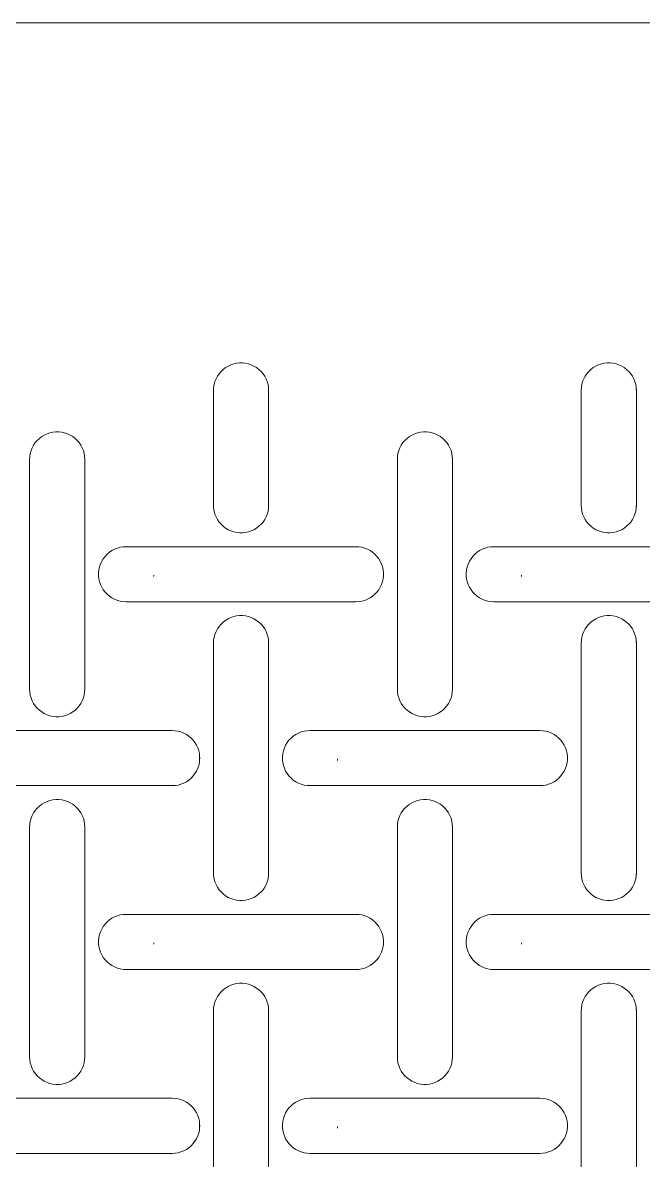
# Model space of a CAD drawing. Header units: metres. Extents: x 0 to 140, y 0 to 240.
# Drawn here: x 68.1 to 101.9, y 178.1 to 240 of the extents above; entities that cross this region are included whole.
import ezdxf

# ---------------------------------------------------------------- set-up
doc = ezdxf.new("R2010")
doc.units = ezdxf.units.M
doc.layers.add('TOP', color=1, linetype='Continuous', lineweight=0)

msp = doc.modelspace()

# ---------------------------------------------------------------- linework, layer by layer
at = {"layer": 'TOP'}
for p, q in [((140, 240), (0, 240)), ((78.715, 220.773), (78.806, 220.908)), ((78.806, 220.908), (78.911, 221.032)), ((78.911, 221.032), (79.029, 221.143)), ((79.029, 221.143), (79.158, 221.242)), ((79.158, 221.242), (79.297, 221.325)), ((79.297, 221.325), (79.445, 221.393)), ((79.445, 221.393), (79.599, 221.445)), ((79.599, 221.445), (79.757, 221.48)), ((79.757, 221.48), (79.919, 221.498)), ((79.919, 221.498), (80.081, 221.498)), ((80.081, 221.498), (80.243, 221.48)), ((80.243, 221.48), (80.401, 221.445)), ((80.401, 221.445), (80.555, 221.393)), ((80.555, 221.393), (80.703, 221.325)), ((80.703, 221.325), (80.842, 221.242)), ((80.842, 221.242), (80.971, 221.143)), ((80.971, 221.143), (81.089, 221.032)), ((81.089, 221.032), (81.194, 220.908)), ((81.194, 220.908), (81.285, 220.773)), ((98.715, 220.773), (98.806, 220.908)), ((98.806, 220.908), (98.911, 221.032)), ((98.911, 221.032), (99.029, 221.143)), ((99.029, 221.143), (99.158, 221.242)), ((99.158, 221.242), (99.297, 221.325)), ((99.297, 221.325), (99.445, 221.393)), ((99.445, 221.393), (99.599, 221.445)), ((99.599, 221.445), (99.757, 221.48)), ((99.757, 221.48), (99.919, 221.498)), ((99.919, 221.498), (100.081, 221.498)), ((100.081, 221.498), (100.243, 221.48)), ((100.243, 221.48), (100.401, 221.445)), ((100.401, 221.445), (100.555, 221.393)), ((100.555, 221.393), (100.703, 221.325)), ((100.703, 221.325), (100.842, 221.242)), ((100.842, 221.242), (100.971, 221.143)), ((100.971, 221.143), (101.089, 221.032)), ((101.089, 221.032), (101.194, 220.908)), ((101.194, 220.908), (101.285, 220.773)), ((78.509, 220.162), (78.535, 220.322)), ((78.535, 220.322), (78.579, 220.479)), ((78.579, 220.479), (78.639, 220.63)), ((78.639, 220.63), (78.715, 220.773)), ((81.285, 220.773), (81.361, 220.63)), ((81.361, 220.63), (81.421, 220.479)), ((81.421, 220.479), (81.465, 220.322)), ((81.465, 220.322), (81.491, 220.162)), ((98.509, 220.162), (98.535, 220.322)), ((98.535, 220.322), (98.579, 220.479)), ((98.579, 220.479), (98.639, 220.63)), ((98.639, 220.63), (98.715, 220.773)), ((101.285, 220.773), (101.361, 220.63)), ((101.361, 220.63), (101.421, 220.479)), ((101.421, 220.479), (101.465, 220.322)), ((101.465, 220.322), (101.491, 220.162)), ((78.5, 220), (78.509, 220.162)), ((78.5, 213.75), (78.5, 220)), ((81.491, 220.162), (81.5, 220)), ((81.5, 213.75), (81.5, 220)), ((98.5, 220), (98.509, 220.162)), ((98.5, 213.75), (98.5, 220)), ((101.491, 220.162), (101.5, 220)), ((101.5, 213.75), (101.5, 220)), ((68.806, 217.158), (68.911, 217.282)), ((68.911, 217.282), (69.029, 217.393)), ((69.029, 217.393), (69.158, 217.492)), ((69.158, 217.492), (69.297, 217.575)), ((69.297, 217.575), (69.445, 217.643)), ((69.445, 217.643), (69.599, 217.695)), ((69.599, 217.695), (69.757, 217.73)), ((69.757, 217.73), (69.919, 217.748)), ((69.919, 217.748), (70.081, 217.748)), ((70.081, 217.748), (70.243, 217.73)), ((70.243, 217.73), (70.401, 217.695)), ((70.401, 217.695), (70.555, 217.643)), ((70.555, 217.643), (70.703, 217.575)), ((70.703, 217.575), (70.842, 217.492)), ((70.842, 217.492), (70.971, 217.393)), ((70.971, 217.393), (71.089, 217.282)), ((71.089, 217.282), (71.194, 217.158)), ((88.806, 217.158), (88.911, 217.282)), ((88.911, 217.282), (89.029, 217.393)), ((89.029, 217.393), (89.158, 217.492)), ((89.158, 217.492), (89.297, 217.575)), ((89.297, 217.575), (89.445, 217.643)), ((89.445, 217.643), (89.599, 217.695)), ((89.599, 217.695), (89.757, 217.73)), ((89.757, 217.73), (89.919, 217.748)), ((89.919, 217.748), (90.081, 217.748)), ((90.081, 217.748), (90.243, 217.73)), ((90.243, 217.73), (90.401, 217.695)), ((90.401, 217.695), (90.555, 217.643)), ((90.555, 217.643), (90.703, 217.575)), ((90.703, 217.575), (90.842, 217.492)), ((90.842, 217.492), (90.971, 217.393)), ((90.971, 217.393), (91.089, 217.282)), ((91.089, 217.282), (91.194, 217.158)), ((68.509, 216.412), (68.535, 216.572)), ((68.535, 216.572), (68.579, 216.729)), ((68.579, 216.729), (68.639, 216.88)), ((68.639, 216.88), (68.715, 217.023)), ((68.715, 217.023), (68.806, 217.158)), ((71.194, 217.158), (71.285, 217.023)), ((71.285, 217.023), (71.361, 216.88)), ((71.361, 216.88), (71.421, 216.729)), ((71.421, 216.729), (71.465, 216.572)), ((71.465, 216.572), (71.491, 216.412)), ((88.509, 216.412), (88.535, 216.572)), ((88.535, 216.572), (88.579, 216.729)), ((88.579, 216.729), (88.639, 216.88)), ((88.639, 216.88), (88.715, 217.023)), ((88.715, 217.023), (88.806, 217.158)), ((91.194, 217.158), (91.285, 217.023)), ((91.285, 217.023), (91.361, 216.88)), ((91.361, 216.88), (91.421, 216.729)), ((91.421, 216.729), (91.465, 216.572)), ((91.465, 216.572), (91.491, 216.412)), ((68.5, 216.25), (68.509, 216.412)), ((68.5, 203.75), (68.5, 216.25)), ((71.491, 216.412), (71.5, 216.25)), ((71.5, 203.75), (71.5, 216.25)), ((88.5, 216.25), (88.509, 216.412)), ((88.5, 203.75), (88.5, 216.25)), ((91.491, 216.412), (91.5, 216.25)), ((91.5, 203.75), (91.5, 216.25)), ((78.5, 213.75), (78.509, 213.588)), ((78.509, 213.588), (78.535, 213.428)), ((81.465, 213.428), (81.491, 213.588)), ((81.491, 213.588), (81.5, 213.75)), ((98.5, 213.75), (98.509, 213.588)), ((98.509, 213.588), (98.535, 213.428)), ((101.465, 213.428), (101.491, 213.588)), ((101.491, 213.588), (101.5, 213.75)), ((78.535, 213.428), (78.579, 213.271)), ((78.579, 213.271), (78.639, 213.12)), ((78.639, 213.12), (78.715, 212.977)), ((78.715, 212.977), (78.806, 212.842)), ((81.194, 212.842), (81.285, 212.977)), ((81.285, 212.977), (81.361, 213.12)), ((81.361, 213.12), (81.421, 213.271)), ((81.421, 213.271), (81.465, 213.428)), ((98.535, 213.428), (98.579, 213.271)), ((98.579, 213.271), (98.639, 213.12)), ((98.639, 213.12), (98.715, 212.977)), ((98.715, 212.977), (98.806, 212.842)), ((101.194, 212.842), (101.285, 212.977)), ((101.285, 212.977), (101.361, 213.12)), ((101.361, 213.12), (101.421, 213.271)), ((101.421, 213.271), (101.465, 213.428)), ((78.806, 212.842), (78.911, 212.718)), ((78.911, 212.718), (79.029, 212.607)), ((79.029, 212.607), (79.158, 212.508)), ((79.158, 212.508), (79.297, 212.425)), ((79.297, 212.425), (79.445, 212.357)), ((79.445, 212.357), (79.599, 212.305)), ((79.599, 212.305), (79.757, 212.27)), ((79.757, 212.27), (79.919, 212.252)), ((79.919, 212.252), (80.081, 212.252)), ((80.081, 212.252), (80.243, 212.27)), ((80.243, 212.27), (80.401, 212.305)), ((80.401, 212.305), (80.555, 212.357)), ((80.555, 212.357), (80.703, 212.425)), ((80.703, 212.425), (80.842, 212.508)), ((80.842, 212.508), (80.971, 212.607)), ((80.971, 212.607), (81.089, 212.718)), ((81.089, 212.718), (81.194, 212.842)), ((98.806, 212.842), (98.911, 212.718)), ((98.911, 212.718), (99.029, 212.607)), ((99.029, 212.607), (99.158, 212.508)), ((99.158, 212.508), (99.297, 212.425)), ((99.297, 212.425), (99.445, 212.357)), ((99.445, 212.357), (99.599, 212.305)), ((99.599, 212.305), (99.757, 212.27)), ((99.757, 212.27), (99.919, 212.252)), ((99.919, 212.252), (100.081, 212.252)), ((100.081, 212.252), (100.243, 212.27)), ((100.243, 212.27), (100.401, 212.305)), ((100.401, 212.305), (100.555, 212.357)), ((100.555, 212.357), (100.703, 212.425)), ((100.703, 212.425), (100.842, 212.508)), ((100.842, 212.508), (100.971, 212.607)), ((100.971, 212.607), (101.089, 212.718)), ((101.089, 212.718), (101.194, 212.842)), ((72.607, 210.971), (72.718, 211.089)), ((72.718, 211.089), (72.842, 211.194)), ((72.842, 211.194), (72.977, 211.285)), ((72.977, 211.285), (73.12, 211.361)), ((73.12, 211.361), (73.271, 211.421)), ((73.271, 211.421), (73.428, 211.465)), ((73.428, 211.465), (73.588, 211.491)), ((73.588, 211.491), (73.75, 211.5)), ((73.75, 211.5), (86.25, 211.5)), ((86.25, 211.5), (86.412, 211.491)), ((86.412, 211.491), (86.572, 211.465)), ((86.572, 211.465), (86.729, 211.421)), ((86.729, 211.421), (86.88, 211.361)), ((86.88, 211.361), (87.023, 211.285)), ((87.023, 211.285), (87.158, 211.194)), ((87.158, 211.194), (87.282, 211.089)), ((87.282, 211.089), (87.393, 210.971)), ((92.607, 210.971), (92.718, 211.089)), ((92.718, 211.089), (92.842, 211.194)), ((92.842, 211.194), (92.977, 211.285)), ((92.977, 211.285), (93.12, 211.361)), ((93.12, 211.361), (93.271, 211.421)), ((93.271, 211.421), (93.428, 211.465)), ((93.428, 211.465), (93.588, 211.491)), ((93.588, 211.491), (93.75, 211.5)), ((93.75, 211.5), (106.25, 211.5)), ((72.27, 210.243), (72.305, 210.401)), ((72.305, 210.401), (72.357, 210.555)), ((72.357, 210.555), (72.425, 210.703)), ((72.425, 210.703), (72.508, 210.842)), ((72.508, 210.842), (72.607, 210.971)), ((87.393, 210.971), (87.492, 210.842)), ((87.492, 210.842), (87.575, 210.703)), ((87.575, 210.703), (87.643, 210.555)), ((87.643, 210.555), (87.695, 210.401)), ((87.695, 210.401), (87.73, 210.243)), ((92.27, 210.243), (92.305, 210.401)), ((92.305, 210.401), (92.357, 210.555)), ((92.357, 210.555), (92.425, 210.703)), ((92.425, 210.703), (92.508, 210.842)), ((92.508, 210.842), (92.607, 210.971)), ((72.252, 210.081), (72.27, 210.243)), ((72.252, 209.919), (72.252, 210.081)), ((72.27, 209.757), (72.252, 209.919)), ((87.73, 210.243), (87.748, 210.081)), ((87.748, 209.919), (87.73, 209.757)), ((87.748, 210.081), (87.748, 209.919)), ((92.252, 210.081), (92.27, 210.243)), ((92.252, 209.919), (92.252, 210.081)), ((92.27, 209.757), (92.252, 209.919)), ((72.305, 209.599), (72.27, 209.757)), ((72.357, 209.445), (72.305, 209.599)), ((72.425, 209.297), (72.357, 209.445)), ((72.508, 209.158), (72.425, 209.297)), ((72.607, 209.029), (72.508, 209.158)), ((87.492, 209.158), (87.393, 209.029)), ((87.575, 209.297), (87.492, 209.158)), ((87.643, 209.445), (87.575, 209.297)), ((87.695, 209.599), (87.643, 209.445)), ((87.73, 209.757), (87.695, 209.599)), ((92.305, 209.599), (92.27, 209.757)), ((92.357, 209.445), (92.305, 209.599)), ((92.425, 209.297), (92.357, 209.445)), ((92.508, 209.158), (92.425, 209.297)), ((92.607, 209.029), (92.508, 209.158)), ((72.718, 208.911), (72.607, 209.029)), ((72.842, 208.806), (72.718, 208.911)), ((72.977, 208.715), (72.842, 208.806)), ((73.12, 208.639), (72.977, 208.715)), ((73.271, 208.579), (73.12, 208.639)), ((73.428, 208.535), (73.271, 208.579)), ((73.588, 208.509), (73.428, 208.535)), ((86.572, 208.535), (86.412, 208.509)), ((86.729, 208.579), (86.572, 208.535)), ((86.88, 208.639), (86.729, 208.579)), ((87.023, 208.715), (86.88, 208.639)), ((87.158, 208.806), (87.023, 208.715)), ((87.282, 208.911), (87.158, 208.806)), ((87.393, 209.029), (87.282, 208.911)), ((92.718, 208.911), (92.607, 209.029)), ((92.842, 208.806), (92.718, 208.911)), ((92.977, 208.715), (92.842, 208.806)), ((93.12, 208.639), (92.977, 208.715)), ((93.271, 208.579), (93.12, 208.639)), ((93.428, 208.535), (93.271, 208.579)), ((93.588, 208.509), (93.428, 208.535)), ((73.75, 208.5), (73.588, 208.509)), ((73.75, 208.5), (86.25, 208.5)), ((86.412, 208.509), (86.25, 208.5)), ((93.75, 208.5), (93.588, 208.509)), ((93.75, 208.5), (106.25, 208.5)), ((78.911, 207.282), (79.029, 207.393)), ((79.029, 207.393), (79.158, 207.492)), ((79.158, 207.492), (79.297, 207.575)), ((79.297, 207.575), (79.445, 207.643)), ((79.445, 207.643), (79.599, 207.695)), ((79.599, 207.695), (79.757, 207.73)), ((79.757, 207.73), (79.919, 207.748)), ((79.919, 207.748), (80.081, 207.748)), ((80.081, 207.748), (80.243, 207.73)), ((80.243, 207.73), (80.401, 207.695)), ((80.401, 207.695), (80.555, 207.643)), ((80.555, 207.643), (80.703, 207.575)), ((80.703, 207.575), (80.842, 207.492)), ((80.842, 207.492), (80.971, 207.393)), ((80.971, 207.393), (81.089, 207.282)), ((98.911, 207.282), (99.029, 207.393)), ((99.029, 207.393), (99.158, 207.492)), ((99.158, 207.492), (99.297, 207.575)), ((99.297, 207.575), (99.445, 207.643)), ((99.445, 207.643), (99.599, 207.695)), ((99.599, 207.695), (99.757, 207.73)), ((99.757, 207.73), (99.919, 207.748)), ((99.919, 207.748), (100.081, 207.748)), ((100.081, 207.748), (100.243, 207.73)), ((100.243, 207.73), (100.401, 207.695)), ((100.401, 207.695), (100.555, 207.643)), ((100.555, 207.643), (100.703, 207.575)), ((100.703, 207.575), (100.842, 207.492)), ((100.842, 207.492), (100.971, 207.393)), ((100.971, 207.393), (101.089, 207.282)), ((78.535, 206.572), (78.579, 206.729)), ((78.579, 206.729), (78.639, 206.88)), ((78.639, 206.88), (78.715, 207.023)), ((78.715, 207.023), (78.806, 207.158)), ((78.806, 207.158), (78.911, 207.282)), ((81.089, 207.282), (81.194, 207.158)), ((81.194, 207.158), (81.285, 207.023)), ((81.285, 207.023), (81.361, 206.88)), ((81.361, 206.88), (81.421, 206.729)), ((81.421, 206.729), (81.465, 206.572)), ((98.535, 206.572), (98.579, 206.729)), ((98.579, 206.729), (98.639, 206.88)), ((98.639, 206.88), (98.715, 207.023)), ((98.715, 207.023), (98.806, 207.158)), ((98.806, 207.158), (98.911, 207.282)), ((101.089, 207.282), (101.194, 207.158)), ((101.194, 207.158), (101.285, 207.023)), ((101.285, 207.023), (101.361, 206.88)), ((101.361, 206.88), (101.421, 206.729)), ((101.421, 206.729), (101.465, 206.572)), ((78.5, 206.25), (78.509, 206.412)), ((78.5, 193.75), (78.5, 206.25)), ((78.509, 206.412), (78.535, 206.572)), ((81.465, 206.572), (81.491, 206.412)), ((81.491, 206.412), (81.5, 206.25)), ((81.5, 193.75), (81.5, 206.25)), ((98.5, 206.25), (98.509, 206.412)), ((98.5, 193.75), (98.5, 206.25)), ((98.509, 206.412), (98.535, 206.572)), ((101.465, 206.572), (101.491, 206.412)), ((101.491, 206.412), (101.5, 206.25)), ((101.5, 193.75), (101.5, 206.25)), ((68.5, 203.75), (68.509, 203.588)), ((68.509, 203.588), (68.535, 203.428)), ((71.465, 203.428), (71.491, 203.588)), ((71.491, 203.588), (71.5, 203.75)), ((88.5, 203.75), (88.509, 203.588)), ((88.509, 203.588), (88.535, 203.428)), ((91.465, 203.428), (91.491, 203.588)), ((91.491, 203.588), (91.5, 203.75)), ((68.535, 203.428), (68.579, 203.271)), ((68.579, 203.271), (68.639, 203.12)), ((68.639, 203.12), (68.715, 202.977)), ((68.715, 202.977), (68.806, 202.842)), ((71.194, 202.842), (71.285, 202.977)), ((71.285, 202.977), (71.361, 203.12)), ((71.361, 203.12), (71.421, 203.271)), ((71.421, 203.271), (71.465, 203.428)), ((88.535, 203.428), (88.579, 203.271)), ((88.579, 203.271), (88.639, 203.12)), ((88.639, 203.12), (88.715, 202.977)), ((88.715, 202.977), (88.806, 202.842)), ((91.194, 202.842), (91.285, 202.977)), ((91.285, 202.977), (91.361, 203.12)), ((91.361, 203.12), (91.421, 203.271)), ((91.421, 203.271), (91.465, 203.428)), ((68.806, 202.842), (68.911, 202.718)), ((68.911, 202.718), (69.029, 202.607)), ((69.029, 202.607), (69.158, 202.508)), ((69.158, 202.508), (69.297, 202.425)), ((69.297, 202.425), (69.445, 202.357)), ((69.445, 202.357), (69.599, 202.305)), ((70.401, 202.305), (70.555, 202.357)), ((70.555, 202.357), (70.703, 202.425)), ((70.703, 202.425), (70.842, 202.508)), ((70.842, 202.508), (70.971, 202.607)), ((70.971, 202.607), (71.089, 202.718)), ((71.089, 202.718), (71.194, 202.842)), ((88.806, 202.842), (88.911, 202.718)), ((88.911, 202.718), (89.029, 202.607)), ((89.029, 202.607), (89.158, 202.508)), ((89.158, 202.508), (89.297, 202.425)), ((89.297, 202.425), (89.445, 202.357)), ((89.445, 202.357), (89.599, 202.305)), ((90.401, 202.305), (90.555, 202.357)), ((90.555, 202.357), (90.703, 202.425)), ((90.703, 202.425), (90.842, 202.508)), ((90.842, 202.508), (90.971, 202.607)), ((90.971, 202.607), (91.089, 202.718)), ((91.089, 202.718), (91.194, 202.842)), ((69.599, 202.305), (69.757, 202.27)), ((69.757, 202.27), (69.919, 202.252)), ((69.919, 202.252), (70.081, 202.252)), ((70.081, 202.252), (70.243, 202.27)), ((70.243, 202.27), (70.401, 202.305)), ((89.599, 202.305), (89.757, 202.27)), ((89.757, 202.27), (89.919, 202.252)), ((89.919, 202.252), (90.081, 202.252)), ((90.081, 202.252), (90.243, 202.27)), ((90.243, 202.27), (90.401, 202.305)), ((63.75, 201.5), (76.25, 201.5)), ((76.25, 201.5), (76.412, 201.491)), ((76.412, 201.491), (76.572, 201.465)), ((76.572, 201.465), (76.729, 201.421)), ((76.729, 201.421), (76.88, 201.361)), ((76.88, 201.361), (77.023, 201.285)), ((77.023, 201.285), (77.158, 201.194)), ((77.158, 201.194), (77.282, 201.089)), ((82.718, 201.089), (82.842, 201.194)), ((82.842, 201.194), (82.977, 201.285)), ((82.977, 201.285), (83.12, 201.361)), ((83.12, 201.361), (83.271, 201.421)), ((83.271, 201.421), (83.428, 201.465)), ((83.428, 201.465), (83.588, 201.491)), ((83.588, 201.491), (83.75, 201.5)), ((83.75, 201.5), (96.25, 201.5)), ((96.25, 201.5), (96.412, 201.491)), ((96.412, 201.491), (96.572, 201.465)), ((96.572, 201.465), (96.729, 201.421)), ((96.729, 201.421), (96.88, 201.361)), ((96.88, 201.361), (97.023, 201.285)), ((97.023, 201.285), (97.158, 201.194)), ((97.158, 201.194), (97.282, 201.089)), ((77.282, 201.089), (77.393, 200.971)), ((77.393, 200.971), (77.492, 200.842)), ((77.492, 200.842), (77.575, 200.703)), ((77.575, 200.703), (77.643, 200.555)), ((77.643, 200.555), (77.695, 200.401)), ((82.305, 200.401), (82.357, 200.555)), ((82.357, 200.555), (82.425, 200.703)), ((82.425, 200.703), (82.508, 200.842)), ((82.508, 200.842), (82.607, 200.971)), ((82.607, 200.971), (82.718, 201.089)), ((97.282, 201.089), (97.393, 200.971)), ((97.393, 200.971), (97.492, 200.842)), ((97.492, 200.842), (97.575, 200.703)), ((97.575, 200.703), (97.643, 200.555)), ((97.643, 200.555), (97.695, 200.401)), ((77.695, 200.401), (77.73, 200.243)), ((77.73, 200.243), (77.748, 200.081)), ((77.748, 199.919), (77.73, 199.757)), ((77.748, 200.081), (77.748, 199.919)), ((82.252, 200.081), (82.27, 200.243)), ((82.252, 199.919), (82.252, 200.081)), ((82.27, 199.757), (82.252, 199.919)), ((82.27, 200.243), (82.305, 200.401)), ((97.695, 200.401), (97.73, 200.243)), ((97.73, 200.243), (97.748, 200.081)), ((97.748, 199.919), (97.73, 199.757)), ((97.748, 200.081), (97.748, 199.919)), ((77.575, 199.297), (77.492, 199.158)), ((77.643, 199.445), (77.575, 199.297)), ((77.695, 199.599), (77.643, 199.445)), ((77.73, 199.757), (77.695, 199.599)), ((82.305, 199.599), (82.27, 199.757)), ((82.357, 199.445), (82.305, 199.599)), ((82.425, 199.297), (82.357, 199.445)), ((82.508, 199.158), (82.425, 199.297)), ((97.575, 199.297), (97.492, 199.158)), ((97.643, 199.445), (97.575, 199.297)), ((97.695, 199.599), (97.643, 199.445)), ((97.73, 199.757), (97.695, 199.599)), ((76.88, 198.639), (76.729, 198.579)), ((77.023, 198.715), (76.88, 198.639)), ((77.158, 198.806), (77.023, 198.715)), ((77.282, 198.911), (77.158, 198.806)), ((77.393, 199.029), (77.282, 198.911)), ((77.492, 199.158), (77.393, 199.029)), ((82.607, 199.029), (82.508, 199.158)), ((82.718, 198.911), (82.607, 199.029)), ((82.842, 198.806), (82.718, 198.911)), ((82.977, 198.715), (82.842, 198.806)), ((83.12, 198.639), (82.977, 198.715)), ((83.271, 198.579), (83.12, 198.639)), ((96.88, 198.639), (96.729, 198.579)), ((97.023, 198.715), (96.88, 198.639)), ((97.158, 198.806), (97.023, 198.715)), ((97.282, 198.911), (97.158, 198.806)), ((97.393, 199.029), (97.282, 198.911)), ((97.492, 199.158), (97.393, 199.029)), ((63.75, 198.5), (76.25, 198.5)), ((76.412, 198.509), (76.25, 198.5)), ((76.572, 198.535), (76.412, 198.509)), ((76.729, 198.579), (76.572, 198.535)), ((83.428, 198.535), (83.271, 198.579)), ((83.588, 198.509), (83.428, 198.535)), ((83.75, 198.5), (83.588, 198.509)), ((83.75, 198.5), (96.25, 198.5)), ((96.412, 198.509), (96.25, 198.5)), ((96.572, 198.535), (96.412, 198.509)), ((96.729, 198.579), (96.572, 198.535)), ((68.911, 197.282), (69.029, 197.393)), ((69.029, 197.393), (69.158, 197.492)), ((69.158, 197.492), (69.297, 197.575)), ((69.297, 197.575), (69.445, 197.643)), ((69.445, 197.643), (69.599, 197.695)), ((69.599, 197.695), (69.757, 197.73)), ((69.757, 197.73), (69.919, 197.748)), ((69.919, 197.748), (70.081, 197.748)), ((70.081, 197.748), (70.243, 197.73)), ((70.243, 197.73), (70.401, 197.695)), ((70.401, 197.695), (70.555, 197.643)), ((70.555, 197.643), (70.703, 197.575)), ((70.703, 197.575), (70.842, 197.492)), ((70.842, 197.492), (70.971, 197.393)), ((70.971, 197.393), (71.089, 197.282)), ((88.911, 197.282), (89.029, 197.393)), ((89.029, 197.393), (89.158, 197.492)), ((89.158, 197.492), (89.297, 197.575)), ((89.297, 197.575), (89.445, 197.643)), ((89.445, 197.643), (89.599, 197.695)), ((89.599, 197.695), (89.757, 197.73)), ((89.757, 197.73), (89.919, 197.748)), ((89.919, 197.748), (90.081, 197.748)), ((90.081, 197.748), (90.243, 197.73)), ((90.243, 197.73), (90.401, 197.695)), ((90.401, 197.695), (90.555, 197.643)), ((90.555, 197.643), (90.703, 197.575)), ((90.703, 197.575), (90.842, 197.492)), ((90.842, 197.492), (90.971, 197.393)), ((90.971, 197.393), (91.089, 197.282)), ((68.579, 196.729), (68.639, 196.88)), ((68.639, 196.88), (68.715, 197.023)), ((68.715, 197.023), (68.806, 197.158)), ((68.806, 197.158), (68.911, 197.282)), ((71.089, 197.282), (71.194, 197.158)), ((71.194, 197.158), (71.285, 197.023)), ((71.285, 197.023), (71.361, 196.88)), ((71.361, 196.88), (71.421, 196.729)), ((88.579, 196.729), (88.639, 196.88)), ((88.639, 196.88), (88.715, 197.023)), ((88.715, 197.023), (88.806, 197.158)), ((88.806, 197.158), (88.911, 197.282)), ((91.089, 197.282), (91.194, 197.158)), ((91.194, 197.158), (91.285, 197.023)), ((91.285, 197.023), (91.361, 196.88)), ((91.361, 196.88), (91.421, 196.729)), ((68.5, 196.25), (68.509, 196.412)), ((68.5, 183.75), (68.5, 196.25)), ((68.509, 196.412), (68.535, 196.572)), ((68.535, 196.572), (68.579, 196.729)), ((71.421, 196.729), (71.465, 196.572)), ((71.465, 196.572), (71.491, 196.412)), ((71.491, 196.412), (71.5, 196.25)), ((71.5, 183.75), (71.5, 196.25)), ((88.5, 196.25), (88.509, 196.412)), ((88.5, 183.75), (88.5, 196.25)), ((88.509, 196.412), (88.535, 196.572)), ((88.535, 196.572), (88.579, 196.729)), ((91.421, 196.729), (91.465, 196.572)), ((91.465, 196.572), (91.491, 196.412)), ((91.491, 196.412), (91.5, 196.25)), ((91.5, 183.75), (91.5, 196.25)), ((78.5, 193.75), (78.509, 193.588)), ((81.491, 193.588), (81.5, 193.75)), ((98.5, 193.75), (98.509, 193.588)), ((101.491, 193.588), (101.5, 193.75)), ((78.509, 193.588), (78.535, 193.428)), ((78.535, 193.428), (78.579, 193.271)), ((78.579, 193.271), (78.639, 193.12)), ((78.639, 193.12), (78.715, 192.977)), ((81.285, 192.977), (81.361, 193.12)), ((81.361, 193.12), (81.421, 193.271)), ((81.421, 193.271), (81.465, 193.428)), ((81.465, 193.428), (81.491, 193.588)), ((98.509, 193.588), (98.535, 193.428)), ((98.535, 193.428), (98.579, 193.271)), ((98.579, 193.271), (98.639, 193.12)), ((98.639, 193.12), (98.715, 192.977)), ((101.285, 192.977), (101.361, 193.12)), ((101.361, 193.12), (101.421, 193.271)), ((101.421, 193.271), (101.465, 193.428)), ((101.465, 193.428), (101.491, 193.588)), ((78.715, 192.977), (78.806, 192.842)), ((78.806, 192.842), (78.911, 192.718)), ((78.911, 192.718), (79.029, 192.607)), ((79.029, 192.607), (79.158, 192.508)), ((79.158, 192.508), (79.297, 192.425)), ((80.703, 192.425), (80.842, 192.508)), ((80.842, 192.508), (80.971, 192.607)), ((80.971, 192.607), (81.089, 192.718)), ((81.089, 192.718), (81.194, 192.842)), ((81.194, 192.842), (81.285, 192.977)), ((98.715, 192.977), (98.806, 192.842)), ((98.806, 192.842), (98.911, 192.718)), ((98.911, 192.718), (99.029, 192.607)), ((99.029, 192.607), (99.158, 192.508)), ((99.158, 192.508), (99.297, 192.425)), ((100.703, 192.425), (100.842, 192.508)), ((100.842, 192.508), (100.971, 192.607)), ((100.971, 192.607), (101.089, 192.718)), ((101.089, 192.718), (101.194, 192.842)), ((101.194, 192.842), (101.285, 192.977)), ((79.297, 192.425), (79.445, 192.357)), ((79.445, 192.357), (79.599, 192.305)), ((79.599, 192.305), (79.757, 192.27)), ((79.757, 192.27), (79.919, 192.252)), ((79.919, 192.252), (80.081, 192.252)), ((80.081, 192.252), (80.243, 192.27)), ((80.243, 192.27), (80.401, 192.305)), ((80.401, 192.305), (80.555, 192.357)), ((80.555, 192.357), (80.703, 192.425)), ((99.297, 192.425), (99.445, 192.357)), ((99.445, 192.357), (99.599, 192.305)), ((99.599, 192.305), (99.757, 192.27)), ((99.757, 192.27), (99.919, 192.252)), ((99.919, 192.252), (100.081, 192.252)), ((100.081, 192.252), (100.243, 192.27)), ((100.243, 192.27), (100.401, 192.305)), ((100.401, 192.305), (100.555, 192.357)), ((100.555, 192.357), (100.703, 192.425)), ((72.842, 191.194), (72.977, 191.285)), ((72.977, 191.285), (73.12, 191.361)), ((73.12, 191.361), (73.271, 191.421)), ((73.271, 191.421), (73.428, 191.465)), ((73.428, 191.465), (73.588, 191.491)), ((73.588, 191.491), (73.75, 191.5)), ((73.75, 191.5), (86.25, 191.5)), ((86.25, 191.5), (86.412, 191.491)), ((86.412, 191.491), (86.572, 191.465)), ((86.572, 191.465), (86.729, 191.421)), ((86.729, 191.421), (86.88, 191.361)), ((86.88, 191.361), (87.023, 191.285)), ((87.023, 191.285), (87.158, 191.194)), ((92.842, 191.194), (92.977, 191.285)), ((92.977, 191.285), (93.12, 191.361)), ((93.12, 191.361), (93.271, 191.421)), ((93.271, 191.421), (93.428, 191.465)), ((93.428, 191.465), (93.588, 191.491)), ((93.588, 191.491), (93.75, 191.5)), ((93.75, 191.5), (106.25, 191.5)), ((72.357, 190.555), (72.425, 190.703)), ((72.425, 190.703), (72.508, 190.842)), ((72.508, 190.842), (72.607, 190.971)), ((72.607, 190.971), (72.718, 191.089)), ((72.718, 191.089), (72.842, 191.194)), ((87.158, 191.194), (87.282, 191.089)), ((87.282, 191.089), (87.393, 190.971)), ((87.393, 190.971), (87.492, 190.842)), ((87.492, 190.842), (87.575, 190.703)), ((87.575, 190.703), (87.643, 190.555)), ((92.357, 190.555), (92.425, 190.703)), ((92.425, 190.703), (92.508, 190.842)), ((92.508, 190.842), (92.607, 190.971)), ((92.607, 190.971), (92.718, 191.089)), ((92.718, 191.089), (92.842, 191.194)), ((72.252, 190.081), (72.27, 190.243)), ((72.252, 189.919), (72.252, 190.081)), ((72.27, 190.243), (72.305, 190.401)), ((72.305, 190.401), (72.357, 190.555)), ((87.643, 190.555), (87.695, 190.401)), ((87.695, 190.401), (87.73, 190.243)), ((87.73, 190.243), (87.748, 190.081)), ((87.748, 190.081), (87.748, 189.919)), ((92.252, 190.081), (92.27, 190.243)), ((92.252, 189.919), (92.252, 190.081)), ((92.27, 190.243), (92.305, 190.401)), ((92.305, 190.401), (92.357, 190.555)), ((72.27, 189.757), (72.252, 189.919)), ((72.305, 189.599), (72.27, 189.757)), ((72.357, 189.445), (72.305, 189.599)), ((72.425, 189.297), (72.357, 189.445)), ((87.643, 189.445), (87.575, 189.297)), ((87.695, 189.599), (87.643, 189.445)), ((87.73, 189.757), (87.695, 189.599)), ((87.748, 189.919), (87.73, 189.757)), ((92.27, 189.757), (92.252, 189.919)), ((92.305, 189.599), (92.27, 189.757)), ((92.357, 189.445), (92.305, 189.599)), ((92.425, 189.297), (92.357, 189.445)), ((72.508, 189.158), (72.425, 189.297)), ((72.607, 189.029), (72.508, 189.158)), ((72.718, 188.911), (72.607, 189.029)), ((72.842, 188.806), (72.718, 188.911)), ((72.977, 188.715), (72.842, 188.806)), ((87.158, 188.806), (87.023, 188.715)), ((87.282, 188.911), (87.158, 188.806)), ((87.393, 189.029), (87.282, 188.911)), ((87.492, 189.158), (87.393, 189.029)), ((87.575, 189.297), (87.492, 189.158)), ((92.508, 189.158), (92.425, 189.297)), ((92.607, 189.029), (92.508, 189.158)), ((92.718, 188.911), (92.607, 189.029)), ((92.842, 188.806), (92.718, 188.911)), ((92.977, 188.715), (92.842, 188.806)), ((73.12, 188.639), (72.977, 188.715)), ((73.271, 188.579), (73.12, 188.639)), ((73.428, 188.535), (73.271, 188.579)), ((73.588, 188.509), (73.428, 188.535)), ((73.75, 188.5), (73.588, 188.509)), ((73.75, 188.5), (86.25, 188.5)), ((86.412, 188.509), (86.25, 188.5)), ((86.572, 188.535), (86.412, 188.509)), ((86.729, 188.579), (86.572, 188.535)), ((86.88, 188.639), (86.729, 188.579)), ((87.023, 188.715), (86.88, 188.639)), ((93.12, 188.639), (92.977, 188.715)), ((93.271, 188.579), (93.12, 188.639)), ((93.428, 188.535), (93.271, 188.579)), ((93.588, 188.509), (93.428, 188.535)), ((93.75, 188.5), (93.588, 188.509)), ((93.75, 188.5), (106.25, 188.5)), ((79.029, 187.393), (79.158, 187.492)), ((79.158, 187.492), (79.297, 187.575)), ((79.297, 187.575), (79.445, 187.643)), ((79.445, 187.643), (79.599, 187.695)), ((79.599, 187.695), (79.757, 187.73)), ((79.757, 187.73), (79.919, 187.748)), ((79.919, 187.748), (80.081, 187.748)), ((80.081, 187.748), (80.243, 187.73)), ((80.243, 187.73), (80.401, 187.695)), ((80.401, 187.695), (80.555, 187.643)), ((80.555, 187.643), (80.703, 187.575)), ((80.703, 187.575), (80.842, 187.492)), ((80.842, 187.492), (80.971, 187.393)), ((99.029, 187.393), (99.158, 187.492)), ((99.158, 187.492), (99.297, 187.575)), ((99.297, 187.575), (99.445, 187.643)), ((99.445, 187.643), (99.599, 187.695)), ((99.599, 187.695), (99.757, 187.73)), ((99.757, 187.73), (99.919, 187.748)), ((99.919, 187.748), (100.081, 187.748)), ((100.081, 187.748), (100.243, 187.73)), ((100.243, 187.73), (100.401, 187.695)), ((100.401, 187.695), (100.555, 187.643)), ((100.555, 187.643), (100.703, 187.575)), ((100.703, 187.575), (100.842, 187.492)), ((100.842, 187.492), (100.971, 187.393)), ((78.579, 186.729), (78.639, 186.88)), ((78.639, 186.88), (78.715, 187.023)), ((78.715, 187.023), (78.806, 187.158)), ((78.806, 187.158), (78.911, 187.282)), ((78.911, 187.282), (79.029, 187.393)), ((80.971, 187.393), (81.089, 187.282)), ((81.089, 187.282), (81.194, 187.158)), ((81.194, 187.158), (81.285, 187.023)), ((81.285, 187.023), (81.361, 186.88)), ((81.361, 186.88), (81.421, 186.729)), ((98.579, 186.729), (98.639, 186.88)), ((98.639, 186.88), (98.715, 187.023)), ((98.715, 187.023), (98.806, 187.158)), ((98.806, 187.158), (98.911, 187.282)), ((98.911, 187.282), (99.029, 187.393)), ((100.971, 187.393), (101.089, 187.282)), ((101.089, 187.282), (101.194, 187.158)), ((101.194, 187.158), (101.285, 187.023)), ((101.285, 187.023), (101.361, 186.88)), ((101.361, 186.88), (101.421, 186.729)), ((78.5, 186.25), (78.509, 186.412)), ((78.5, 173.75), (78.5, 186.25)), ((78.509, 186.412), (78.535, 186.572)), ((78.535, 186.572), (78.579, 186.729)), ((81.421, 186.729), (81.465, 186.572)), ((81.465, 186.572), (81.491, 186.412)), ((81.491, 186.412), (81.5, 186.25)), ((81.5, 173.75), (81.5, 186.25)), ((98.5, 186.25), (98.509, 186.412)), ((98.5, 173.75), (98.5, 186.25)), ((98.509, 186.412), (98.535, 186.572)), ((98.535, 186.572), (98.579, 186.729)), ((101.421, 186.729), (101.465, 186.572)), ((101.465, 186.572), (101.491, 186.412)), ((101.491, 186.412), (101.5, 186.25)), ((101.5, 173.75), (101.5, 186.25)), ((68.5, 183.75), (68.509, 183.588)), ((68.509, 183.588), (68.535, 183.428)), ((68.535, 183.428), (68.579, 183.271)), ((68.579, 183.271), (68.639, 183.12)), ((71.361, 183.12), (71.421, 183.271)), ((71.421, 183.271), (71.465, 183.428)), ((71.465, 183.428), (71.491, 183.588)), ((71.491, 183.588), (71.5, 183.75)), ((88.5, 183.75), (88.509, 183.588)), ((88.509, 183.588), (88.535, 183.428)), ((88.535, 183.428), (88.579, 183.271)), ((88.579, 183.271), (88.639, 183.12)), ((91.361, 183.12), (91.421, 183.271)), ((91.421, 183.271), (91.465, 183.428)), ((91.465, 183.428), (91.491, 183.588)), ((91.491, 183.588), (91.5, 183.75)), ((68.639, 183.12), (68.715, 182.977)), ((68.715, 182.977), (68.806, 182.842)), ((68.806, 182.842), (68.911, 182.718)), ((68.911, 182.718), (69.029, 182.607)), ((69.029, 182.607), (69.158, 182.508)), ((70.842, 182.508), (70.971, 182.607)), ((70.971, 182.607), (71.089, 182.718)), ((71.089, 182.718), (71.194, 182.842)), ((71.194, 182.842), (71.285, 182.977)), ((71.285, 182.977), (71.361, 183.12)), ((88.639, 183.12), (88.715, 182.977)), ((88.715, 182.977), (88.806, 182.842)), ((88.806, 182.842), (88.911, 182.718)), ((88.911, 182.718), (89.029, 182.607)), ((89.029, 182.607), (89.158, 182.508)), ((90.842, 182.508), (90.971, 182.607)), ((90.971, 182.607), (91.089, 182.718)), ((91.089, 182.718), (91.194, 182.842)), ((91.194, 182.842), (91.285, 182.977)), ((91.285, 182.977), (91.361, 183.12)), ((69.158, 182.508), (69.297, 182.425)), ((69.297, 182.425), (69.445, 182.357)), ((69.445, 182.357), (69.599, 182.305)), ((69.599, 182.305), (69.757, 182.27)), ((69.757, 182.27), (69.919, 182.252)), ((69.919, 182.252), (70.081, 182.252)), ((70.081, 182.252), (70.243, 182.27)), ((70.243, 182.27), (70.401, 182.305)), ((70.401, 182.305), (70.555, 182.357)), ((70.555, 182.357), (70.703, 182.425)), ((70.703, 182.425), (70.842, 182.508)), ((89.158, 182.508), (89.297, 182.425)), ((89.297, 182.425), (89.445, 182.357)), ((89.445, 182.357), (89.599, 182.305)), ((89.599, 182.305), (89.757, 182.27)), ((89.757, 182.27), (89.919, 182.252)), ((89.919, 182.252), (90.081, 182.252)), ((90.081, 182.252), (90.243, 182.27)), ((90.243, 182.27), (90.401, 182.305)), ((90.401, 182.305), (90.555, 182.357)), ((90.555, 182.357), (90.703, 182.425)), ((90.703, 182.425), (90.842, 182.508)), ((63.75, 181.5), (76.25, 181.5)), ((76.25, 181.5), (76.412, 181.491)), ((76.412, 181.491), (76.572, 181.465)), ((76.572, 181.465), (76.729, 181.421)), ((76.729, 181.421), (76.88, 181.361)), ((76.88, 181.361), (77.023, 181.285)), ((82.977, 181.285), (83.12, 181.361)), ((83.12, 181.361), (83.271, 181.421)), ((83.271, 181.421), (83.428, 181.465)), ((83.428, 181.465), (83.588, 181.491)), ((83.588, 181.491), (83.75, 181.5)), ((83.75, 181.5), (96.25, 181.5)), ((96.25, 181.5), (96.412, 181.491)), ((96.412, 181.491), (96.572, 181.465)), ((96.572, 181.465), (96.729, 181.421)), ((96.729, 181.421), (96.88, 181.361)), ((96.88, 181.361), (97.023, 181.285)), ((77.023, 181.285), (77.158, 181.194)), ((77.158, 181.194), (77.282, 181.089)), ((77.282, 181.089), (77.393, 180.971)), ((77.393, 180.971), (77.492, 180.842)), ((77.492, 180.842), (77.575, 180.703)), ((77.575, 180.703), (77.643, 180.555)), ((82.357, 180.555), (82.425, 180.703)), ((82.425, 180.703), (82.508, 180.842)), ((82.508, 180.842), (82.607, 180.971)), ((82.607, 180.971), (82.718, 181.089)), ((82.718, 181.089), (82.842, 181.194)), ((82.842, 181.194), (82.977, 181.285)), ((97.023, 181.285), (97.158, 181.194)), ((97.158, 181.194), (97.282, 181.089)), ((97.282, 181.089), (97.393, 180.971)), ((97.393, 180.971), (97.492, 180.842)), ((97.492, 180.842), (97.575, 180.703)), ((97.575, 180.703), (97.643, 180.555)), ((77.643, 180.555), (77.695, 180.401)), ((77.695, 180.401), (77.73, 180.243)), ((77.73, 180.243), (77.748, 180.081)), ((77.748, 180.081), (77.748, 179.919)), ((82.252, 180.081), (82.27, 180.243)), ((82.252, 179.919), (82.252, 180.081)), ((82.27, 180.243), (82.305, 180.401)), ((82.305, 180.401), (82.357, 180.555)), ((97.643, 180.555), (97.695, 180.401)), ((97.695, 180.401), (97.73, 180.243)), ((97.73, 180.243), (97.748, 180.081)), ((97.748, 180.081), (97.748, 179.919)), ((77.643, 179.445), (77.575, 179.297)), ((77.695, 179.599), (77.643, 179.445)), ((77.73, 179.757), (77.695, 179.599)), ((77.748, 179.919), (77.73, 179.757)), ((82.27, 179.757), (82.252, 179.919)), ((82.305, 179.599), (82.27, 179.757)), ((82.357, 179.445), (82.305, 179.599)), ((82.425, 179.297), (82.357, 179.445)), ((97.643, 179.445), (97.575, 179.297)), ((97.695, 179.599), (97.643, 179.445)), ((97.73, 179.757), (97.695, 179.599)), ((97.748, 179.919), (97.73, 179.757)), ((77.282, 178.911), (77.158, 178.806)), ((77.393, 179.029), (77.282, 178.911)), ((77.492, 179.158), (77.393, 179.029)), ((77.575, 179.297), (77.492, 179.158)), ((82.508, 179.158), (82.425, 179.297)), ((82.607, 179.029), (82.508, 179.158)), ((82.718, 178.911), (82.607, 179.029)), ((82.842, 178.806), (82.718, 178.911)), ((97.282, 178.911), (97.158, 178.806)), ((97.393, 179.029), (97.282, 178.911)), ((97.492, 179.158), (97.393, 179.029)), ((97.575, 179.297), (97.492, 179.158)), ((63.75, 178.5), (76.25, 178.5)), ((76.412, 178.509), (76.25, 178.5)), ((76.572, 178.535), (76.412, 178.509)), ((76.729, 178.579), (76.572, 178.535)), ((76.88, 178.639), (76.729, 178.579)), ((77.023, 178.715), (76.88, 178.639)), ((77.158, 178.806), (77.023, 178.715)), ((82.977, 178.715), (82.842, 178.806)), ((83.12, 178.639), (82.977, 178.715)), ((83.271, 178.579), (83.12, 178.639)), ((83.428, 178.535), (83.271, 178.579)), ((83.588, 178.509), (83.428, 178.535)), ((83.75, 178.5), (83.588, 178.509)), ((83.75, 178.5), (96.25, 178.5)), ((96.412, 178.509), (96.25, 178.5)), ((96.572, 178.535), (96.412, 178.509)), ((96.729, 178.579), (96.572, 178.535)), ((96.88, 178.639), (96.729, 178.579)), ((97.023, 178.715), (96.88, 178.639)), ((97.158, 178.806), (97.023, 178.715))]:
    msp.add_line(p, q, dxfattribs=at)
for centre, start, end in [((80, 220), 0, 3.14159), ((100, 220), 0, 3.14159), ((70, 216.25), 0, 3.14159), ((90, 216.25), 0, 3.14159), ((80, 213.75), -3.14159, 0), ((100, 213.75), -3.14159, 0), ((73.75, 210), -4.71239, -1.5708), ((86.25, 210), -1.5708, 1.5708), ((93.75, 210), -4.71239, -1.5708), ((80, 206.25), 0, 3.14159), ((100, 206.25), 0, 3.14159), ((70, 203.75), -3.14159, 0), ((90, 203.75), -3.14159, 0), ((76.25, 200), -1.5708, 1.5708), ((83.75, 200), -4.71239, -1.5708), ((96.25, 200), -1.5708, 1.5708), ((70, 196.25), 0, 3.14159), ((90, 196.25), 0, 3.14159), ((80, 193.75), -3.14159, 0), ((100, 193.75), -3.14159, 0), ((86.25, 190), -1.5708, 1.5708), ((73.75, 190), -4.71239, -1.5708), ((93.75, 190), -4.71239, -1.5708), ((80, 186.25), 0, 3.14159), ((100, 186.25), 0, 3.14159), ((70, 183.75), -3.14159, 0), ((90, 183.75), -3.14159, 0), ((76.25, 180), -1.5708, 1.5708), ((83.75, 180), -4.71239, -1.5708), ((96.25, 180), -1.5708, 1.5708)]:
    msp.add_arc(centre, 1.5, start, end, dxfattribs=at)

doc.saveas('drawing.dxf')
